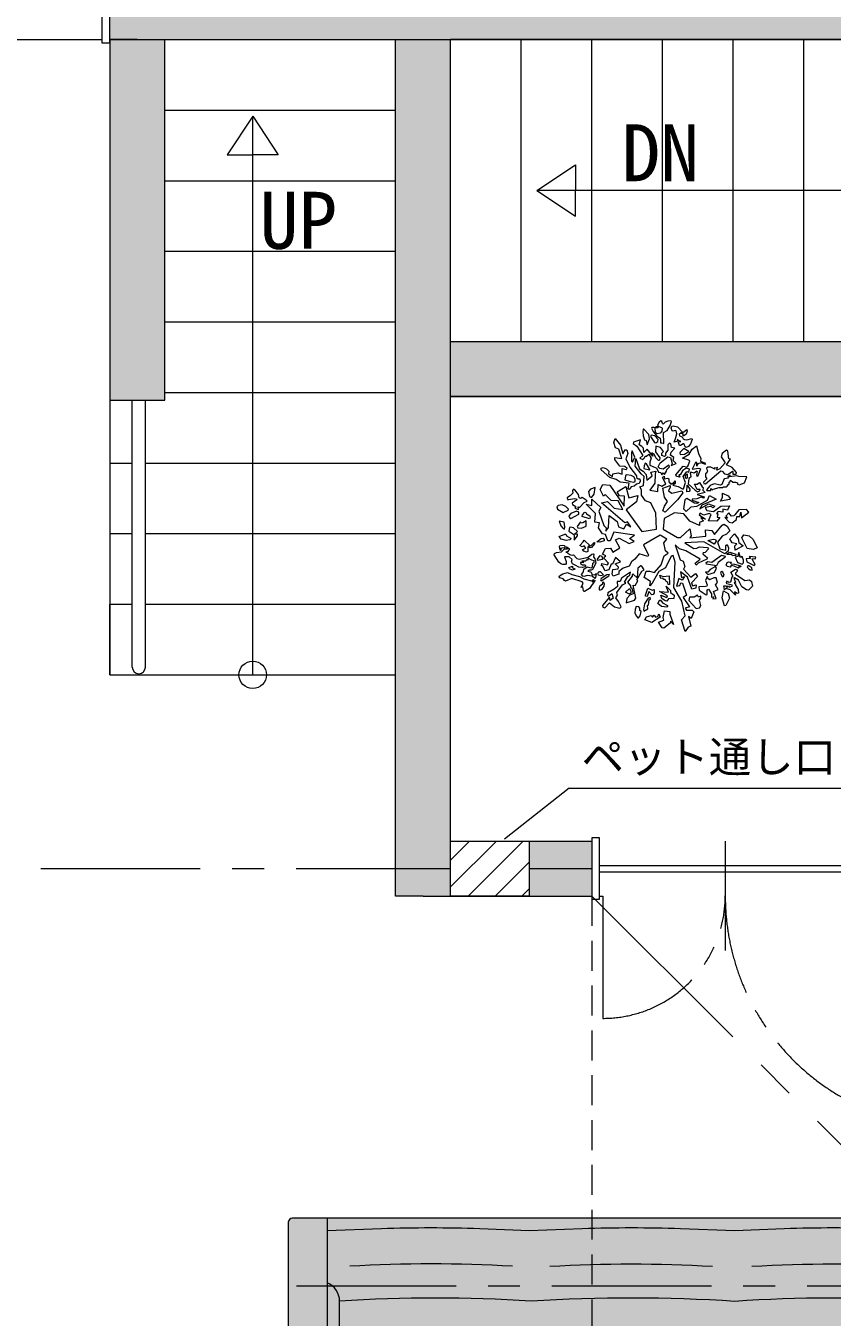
# Model space of a CAD drawing. Header units: millimetres. Extents: x -63086 to 144078, y -129912 to 13382.
# Drawn here: x 85086 to 87654, y -20564 to -16448 of the extents above; entities that cross this region are included whole.
import ezdxf

# ---------------------------------------------------------------- set-up
doc = ezdxf.new("R2010")
doc.units = ezdxf.units.MM
doc.linetypes.add('CENTERX2', pattern=[101.6, 63.5, -12.7, 12.7, -12.7])
doc.linetypes.add('HIDDEN', pattern=[9.525, 6.35, -3.175])
doc.layers.get('0').update_dxf_attribs({"lineweight": 0})
for name, color, linetype, lineweight in [('001壁芯', 7, 'CENTERX2', 0), ('002寸法', 7, 'Continuous', 0), ('003壁', 7, 'Continuous', 9), ('004建具', 7, 'Continuous', 9), ('093手すり', 7, 'Continuous', 5), ('097家具', 7, 'Continuous', 0), ('098階段', 7, 'Continuous', 9), ('観葉植物', 92, 'Continuous', 9)]:
    doc.layers.add(name, color=color, linetype=linetype, lineweight=lineweight)
doc.layers.add('文字', color=7, linetype='Continuous')
doc.styles.get("Standard").update_dxf_attribs({"font": 'MS Mincho.ttf'})
doc.styles.add('小岩', font='MS Mincho.ttf', dxfattribs={"height": 150})
doc.dimstyles.new('寸法', dxfattribs={"dimtxt": 70, "dimasz": 25, "dimexe": 1.5, "dimexo": 200, "dimtad": 1, "dimdec": 0, "dimtxsty": 'Standard', "dimblk": 'DOT', "dimcen": 2.5, "dimadec": 0, "dimazin": 0, "dimtfac": 1, "dimtdec": 0, "dimtmove": 0, "dimatfit": 3, "dimfxl": 200, "dimfxlon": 1, "dimarcsym": 0})

# ---------------------------------------------------------------- blocks, each defined once
blk = doc.blocks.new('ソファ（CAD素材.com）5a5d12e7')
at = {"color": 0, "linetype": 'ByBlock', "lineweight": -2}
for points in [[(1086.3, 0, 0.239035), (1097.8, 11.8), (1097.8, 841.6, 0.351395), (1084.8, 854.1), (-1084.8, 854.1, 0.351395), (-1097.8, 841.6), (-1097.8, 11.8, 0.239035), (-1086.3, 0), (1086.3, 0)], [(-973.4, 815.1), (-800.7, 821.4, -0.016355), (-487.7, 821.4), (-330.1, 814.9), (-161.2, 821.4, -0.016355), (151.8, 821.4), (324.5, 815.1)], [(324.5, 814.9), (482.1, 821.4, -0.016355), (795.2, 821.4), (973.4, 814.9)], [(-384, 700.8, 0.029254), (-902.1, 700.8)], [(-265, 700.8, -0.029254), (253.1, 700.8)], [(378.4, 700.8, -0.029254), (896.5, 700.8)], [(-934, 0), (-934, 590, 0.287763), (-973.4, 648.3)], [(934, 0), (934, 590, -0.287763), (973.4, 648.3)], [(-934, 590.4, -0.033025), (-324.5, 590.4, -0.031686), (324.5, 590, -0.03427), (934, 590)]]:
    blk.add_lwpolyline(points, format="xyb", dxfattribs=at)
for points in [[(-973.4, 854.1), (-973.4, 26.1)], [(973.4, 854.1), (973.4, 26.1)]]:
    blk.add_lwpolyline(points, dxfattribs=at)
blk = doc.blocks.new('_Dot')
at = {"color": 0, "linetype": 'ByBlock', "lineweight": -2}
blk.add_line((-0.5, 0), (-1, 0), dxfattribs=at)
at = {"color": 0, "linetype": 'ByBlock', "const_width": 0.5}
blk.add_lwpolyline([(-0.25, 0, 1), (0.25, 0, 1)], format="xyb", close=True, dxfattribs=at)
blk = doc.blocks.new('*D740')
at = {"layer": '002寸法', "color": 0, "lineweight": -2, "transparency": 16777216}
for p, q in [((97387.9, -15948.9), (97589.4, -15948.9)), ((97587.9, -15973.9), (97587.9, -19108.9)), ((97387.9, -19133.9), (97589.4, -19133.9))]:
    blk.add_line(p, q, dxfattribs=at)
at = {"layer": 'Defpoints', "color": 0, "transparency": 16777216}
for p in [(97024.6, -15948.9), (85073.3, -19133.9), (97587.9, -19133.9)]:
    blk.add_point(p, dxfattribs=at)
at = {"layer": '002寸法', "color": 0, "lineweight": -2, "transparency": 16777216, "xscale": 25, "yscale": 25, "zscale": 25}
for p, rotation in [((97587.9, -15948.9), 90), ((97587.9, -19133.9), 270)]:
    blk.add_blockref('_Dot', p, dxfattribs=dict(at, rotation=rotation))
at = {"layer": '002寸法', "color": 0, "transparency": 16777216, "insert": (97522.3, -17541.4), "char_height": 130, "attachment_point": 5, "rotation": 90}
blk.add_mtext('3185', dxfattribs=at)
blk = doc.blocks.new('樹木平面（CAD素材.com）2f922b58')
at = {"color": 0, "linetype": 'ByBlock', "lineweight": -2}
for points in [[(13.1, 488.8), (19.2, 485.9), (23.4, 485.5), (20.6, 540.7), (39.5, 551.6), (55.1, 576.9), (61.7, 597.4), (58.6, 600.9), (43.3, 599.8), (28.8, 593.1), (19.1, 582.8), (15.3, 586.3), (13.1, 597.6), (7.7, 600), (-0.7, 593.9), (-10, 578.3), (-3.1, 571.7), (11.2, 566.4), (14.3, 563.3), (12.1, 547.4), (3.4, 537.5), (-11.3, 533.7), (-19.2, 538.8), (-21.1, 564.3), (-26.1, 567), (-37.9, 565.9), (-39.5, 563), (-31.4, 546.6), (-12.9, 523.2), (3.4, 511.5), (5.8, 500.9), (5.6, 488.1)], [(-50.3, 508.9), (-53.6, 530.5), (-78.5, 558.3), (-82.1, 557.3), (-84.6, 544.6), (-83, 524.8), (-75.6, 503.6), (-68, 499.8), (-62.3, 478.9)], [(-24.4, 490.2), (-17.9, 488.2), (-7.7, 494.5), (-6.7, 506.2), (-22.9, 524), (-41.2, 528), (-44.8, 521.3)], [(-8.4, 571), (-15.6, 570.7), (-17.3, 569.9), (-17.4, 568.1), (-15.5, 567.3), (-7.7, 566.7), (-4.3, 568.9)], [(131.3, 468.5), (127.2, 481.4), (125.5, 483.7), (122.1, 483.7), (107.7, 475.2), (103.5, 474.7), (98, 489.6), (98.5, 495), (110.2, 495.4), (97.9, 500.9), (92.5, 507.4), (91.8, 497.1), (75, 492.4), (84.7, 514.8), (89.6, 533.8), (85.7, 549.2), (81.2, 551.6), (69.8, 547.3), (65.3, 549.4), (60.9, 562.7), (63, 573.6), (70.5, 575.9), (92.6, 569.3), (119.6, 541.6), (140, 555.8), (141.4, 547.2), (136.3, 532.7), (124.3, 523.8), (121.8, 524.6), (122, 531.3), (120.1, 536.3), (115, 534.3), (114.2, 539), (110.5, 539), (101.5, 531), (102.1, 524.8), (115.7, 519.3), (120.7, 508.9), (127.8, 504.9), (139.5, 504.1), (166, 511.2), (167.9, 505.7), (158.6, 483.9), (148.5, 470.4), (136, 465.4)], [(-97.5, 292.5), (-102.3, 280.6), (-116.7, 277.5), (-129, 267.2), (-144.1, 264.4), (-153.7, 250.7), (-159.2, 253.5), (-153.2, 283.4), (-199.1, 288.4), (-219.9, 301.7), (-252.6, 311.9), (-296.2, 351), (-297.1, 359), (-285.9, 362), (-269.5, 356.2), (-257.4, 344.4), (-258.7, 329.5), (-238.4, 317), (-237.3, 329.5), (-209.6, 334.6), (-189.1, 328.2), (-189.3, 357.2), (-169.4, 352.1), (-164.4, 357.2), (-175.8, 367.2), (-201.9, 370.2), (-226.3, 402.6), (-226.3, 413.4), (-191.8, 408.3), (-207.3, 455.4), (-222.9, 462.7), (-232.7, 489.6), (-225.4, 510.6), (-198.9, 475.9), (-185.4, 433), (-173.8, 453.1), (-166.2, 452.9), (-161.2, 434.4), (-171.7, 406.5), (-150.5, 364.2), (-116.7, 320.6), (-116.7, 311.5), (-108, 305.3), (-100.2, 303.9)], [(-19.1, 442.9), (2.2, 411.4), (0.8, 400.2), (-3.8, 398.4), (-18.4, 412.3), (-27.1, 430.8), (-37.6, 437.9), (-33, 421.2), (-61.3, 455.3), (-78.5, 438.4), (-81.4, 461.7), (-89, 469.2), (-103.4, 477.4), (-96.7, 503.9), (-131, 491.1), (-133.7, 484.3), (-114.6, 470.6), (-83.7, 424), (-99.3, 411), (-84.6, 403.9), (-75.3, 412.6), (-72.5, 421), (-65.7, 419.9), (-54, 431.3), (-41.7, 410.5), (-48.8, 390.4), (-48.8, 375.1), (-21.8, 362.1), (-14.3, 360.5), (-4.7, 339), (8.3, 336.5), (12.7, 325.1), (19.1, 334.9), (26.6, 327.4), (36.6, 343.3), (38, 353.2), (52.4, 366.4), (48.7, 373.7), (19.5, 354.1), (3.1, 358.2), (-5.2, 366.2), (4.9, 386.3), (44, 416.7), (56.3, 413.2), (64.5, 383.5), (60.4, 373.5), (85.1, 383.3), (70.9, 397.5), (73.4, 413.2), (56.1, 426.3), (60.4, 441.3), (79.1, 460.7), (62, 465.1), (58.1, 482.7), (52.2, 486.1), (43.3, 477.6), (42.6, 450.2), (31.6, 435.2), (31.2, 422.6), (26.1, 418.3), (13.1, 424.2), (13.1, 435.2), (21.8, 444.3), (6.5, 464.2), (-18.6, 471.2)], [(-142.5, 394.3), (-137.1, 389.7), (-125.4, 415.7), (-139.1, 447.3), (-141.4, 438.1)], [(128, 431.1), (150.4, 443.4), (124.8, 459.9), (106.7, 440.5), (104.5, 435.2), (106.5, 429.3)], [(227.1, 280.4), (234.6, 279.1), (312.9, 345.1), (320, 344.2), (332.8, 330.8), (348.8, 327.6), (372.2, 344.2), (374.8, 341.7), (375.1, 328.6), (391.3, 328.5), (392.5, 337.3), (371, 362.3), (341.6, 377), (363, 405.5), (354.9, 406.4), (348.9, 446.6), (342.6, 451.7), (320, 433.7), (315.1, 417.2), (335.9, 386.5), (307.5, 356.6), (293.8, 349), (296, 364.1), (290.9, 358.8), (280, 361.5), (283.3, 354.5), (261.8, 363.6), (247.4, 364.1), (241, 359.8), (242.4, 351.9), (245.7, 345.8), (242.5, 335.8), (236, 330.8), (234.9, 314.6), (241.6, 305.5), (224.2, 287.5)], [(-50, 350), (-48.9, 352.7), (-65.1, 381), (-72.2, 384.2), (-78.1, 371.2), (-78.4, 356.8)], [(132.6, 311.8), (133.2, 323.6), (142, 330.9), (142.1, 311.7), (136.6, 305.1)], [(-173.4, 317.9), (-176.4, 299.5), (-148.4, 291), (-130.3, 287.4), (-123.8, 291.2), (-123.1, 303.3), (-130, 315), (-143.6, 322.6), (-166.1, 325.1), (-170.2, 323.6)], [(54.9, 270.7), (54.9, 262.8), (46.3, 243.3), (63.8, 232.3), (114.5, 243.6), (118.9, 233), (92.2, 198.4), (29.9, 134.7), (18.5, 141.5), (25.7, 164.8), (40.8, 189.8), (26.8, 211.8), (17.9, 256.6)], [(155.6, 252.5), (156, 245.8), (151.7, 240.6), (139.9, 238.9), (141.7, 271.7)], [(242.4, 244.6), (261.8, 245), (263.1, 255.7), (271.1, 247.8), (275.1, 252), (305.1, 260), (322.8, 260), (327.8, 264.7), (341.3, 263.6), (346.2, 267), (351.8, 276.5), (355.8, 277.9), (356.3, 288), (361.7, 290.4), (363.4, 298), (375.1, 288.4), (389, 288), (398.1, 283.6), (398.4, 277.6), (406.2, 273.5), (433.6, 284.8), (446.7, 314.8), (404.7, 317.2), (394.9, 320.6), (358.2, 315.7), (360.5, 323.9), (349.4, 316.7), (350.9, 308.5), (330.1, 305), (318, 275.5), (311.2, 271.8), (279.8, 279), (258.8, 270.5), (239.6, 248.5)], [(-411.7, 148.4), (-413.7, 162.7), (-406.7, 158.5), (-384, 184.7), (-368.3, 190.3), (-372.3, 196.6), (-393.1, 208.7), (-402.1, 204.6), (-408.2, 207.5), (-411.7, 225.6), (-431.2, 248.6), (-437.6, 252.3), (-442.8, 246), (-440.9, 231), (-453, 220.5), (-470.2, 208), (-467.7, 199), (-460.9, 198.7), (-434.2, 204), (-422.1, 202.2), (-420.2, 197.5), (-445.2, 181.2), (-442.8, 173.6), (-425.6, 164.1), (-430.9, 154.7)], [(-355.7, 215.3), (-346.3, 210.1), (-332.4, 226.3), (-326.7, 259.9), (-351.4, 252.8), (-361.2, 239.3)], [(322.6, 209.3), (321.5, 232.2), (351.3, 218.5), (360.2, 204.1), (359.2, 199.7), (311.6, 191.5)], [(-464.9, 144.5), (-463.6, 149.3), (-476.1, 164.4), (-496.1, 172), (-516, 168.2), (-522.9, 161.1), (-519.4, 150.3), (-490.1, 133.5)], [(-410.6, 123.8), (-411.3, 134), (-421.8, 139.1), (-450.5, 128.1), (-461.5, 115.8), (-458.3, 107.5), (-451.2, 102.5)], [(-380.7, 134.5), (-374, 133.6), (-370.8, 126), (-355.1, 115.3), (-353.2, 107.1), (-355.8, 100.5), (-393, 113.2), (-392.3, 120.6)], [(338.7, 114.4), (347.6, 103.8), (333.9, 106.8), (355.8, 83.9), (371.9, 80.8), (393.5, 97.2), (395.5, 112.7), (411, 112), (415.1, 134.3), (418.5, 106.2), (456.5, 134.3), (444.9, 148.3), (405.1, 146.9), (384.2, 121.9), (379.8, 115.8), (368.5, 113.7), (354.1, 131.9)], [(-501.7, 65.3), (-490.7, 51.1), (-484.1, 48.8), (-481.1, 60.3), (-484.6, 83.3), (-510.4, 89.5)], [(-419.3, 61.9), (-416.3, 54.8), (-397.1, 52.5), (-373.6, 63.5), (-372.7, 90.9), (-390.2, 80.1), (-403, 78.3), (-401.2, 85.2)], [(-481.6, 22.7), (-477.4, 21.7), (-473.6, 13.7), (-449, 0), (-456.4, -7.1), (-474.4, -10.3), (-500, -3.5), (-511.3, 10.2)], [(-436.4, 21.4), (-434.3, 12.3), (-435, -7.6), (-417.9, 14.6), (-417, 21.7), (-431.8, 22.6), (-417.7, 36), (-438.4, 55.5), (-451.2, 58.2), (-457.4, 56.1), (-462.2, 37.6)], [(-296.8, 0.6), (-286.2, 1.8), (-281, -4.2), (-281.7, -12.2), (-303.6, -18.8), (-318.9, -17.4)], [(382.3, 23.9), (401.5, -1.5), (405.6, -20), (426.5, -36.7), (386.7, -59.7), (385.4, -37.4), (394.6, -26.5), (370.6, -21.7), (359.7, -1.8)], [(430.6, 18.4), (458.3, 14.6), (478.5, -4.5), (498.1, -48), (480.3, -55.6), (448.4, -51.1), (420, 4.4)], [(-328.7, -185.2), (-321.4, -177.6), (-325.1, -200), (-329.2, -203.2), (-343, -192.1), (-365.9, -187.7), (-384.9, -193.2), (-390.2, -191.5), (-396.5, -183.9), (-386.4, -169.4), (-384.8, -156.8), (-367.3, -143.5), (-354.9, -147.9), (-346.2, -148.8), (-341.1, -144.7), (-338.6, -125), (-332.1, -122.5), (-332.3, -114.3), (-344.9, -110.3), (-361.1, -101.2), (-364.3, -102.3), (-364.4, -110.5), (-370.8, -108.8), (-375, -114.8), (-395.7, -115.7), (-384.2, -122.4), (-401.8, -122.2), (-402.6, -126.7), (-391.2, -133.4), (-380.5, -133.7), (-376.9, -136.6), (-376.7, -140.2), (-380, -144.1), (-391.1, -147.2), (-410.4, -145.8), (-428.4, -136.2), (-441.9, -128.7), (-448.3, -119), (-444.9, -106.1), (-459.8, -93.9), (-482.9, -92.9), (-475.3, -117.7), (-475.4, -127), (-479.2, -132.4), (-492.6, -133.1), (-502, -128.8), (-511.7, -119.7), (-536.4, -82.3), (-535.3, -75.7), (-524.3, -71.2), (-499.2, -67.2), (-483.5, -52.3), (-468.7, -52.3), (-468.5, -50.5), (-475.1, -43.3), (-472.5, -43), (-459.1, -50.1), (-458.8, -53.1), (-467.2, -65.3), (-477.3, -69.3), (-468, -70.6), (-467.4, -74.5), (-453, -82.2), (-440.8, -84.8), (-437, -83.3), (-420.2, -101.5), (-409.2, -105.5), (-377.1, -97.7), (-363.3, -95.1), (-344.3, -79.4), (-338, -77.1), (-334.7, -79.6), (-335.5, -92.9), (-329.2, -104.2), (-324.8, -117.2), (-324, -125.5), (-341.4, -158.1), (-348.4, -161.5), (-356.7, -161.7), (-363.9, -166.9), (-350.7, -170.5), (-346.6, -174.7), (-343.8, -182.9)], [(-480.2, -38.8), (-483.5, -36.7), (-491.2, -34.9), (-507.5, -36.7), (-510.1, -39.7), (-507.8, -57.2), (-504, -59.8), (-500.1, -59.6), (-500.6, -49.2), (-494.8, -47), (-480.4, -45.4)], [(-350.7, -38.4), (-333.1, -19.7), (-329.9, -20.4), (-330.3, -26.1), (-346.5, -45.5), (-353.4, -47.8), (-360.5, -36.8), (-365, -43.7), (-365.3, -65.8), (-371, -69.7), (-385.8, -64.5), (-392, -55.6), (-374, -49.4), (-382.9, -37.8), (-394.1, -42.8), (-404.6, -35.9), (-388.6, -17), (-383.3, -7.4)], [(274.7, -3.7), (285.6, -4.4), (290.3, -12.8), (279.5, -28.2), (246.7, -9.1)], [(-302.2, -86.8), (-293.5, -90), (-289, -107.4), (-314.8, -112.2), (-315.2, -104.9)], [(267, -120.4), (316.3, -84.9), (335.2, -89.8), (334, -97.1), (299.3, -122.5), (291.4, -138.7), (241, -130.9), (237.9, -122.2), (247.3, -117.5)], [(346.4, -121.6), (352.1, -119.4), (367.1, -119.9), (363, -125.1), (366.5, -129.3), (383.3, -131.2), (413.3, -139), (416.1, -145), (404.3, -143.4), (405.5, -148.7), (404.1, -151.4), (380.8, -140), (366.6, -138.2), (360.9, -146.1), (346.7, -142), (340.1, -135.9)], [(359.4, -69.7), (390.7, -79.7), (389.4, -86.4), (373.6, -88.6), (369.9, -81.3), (346.2, -81.3), (344.4, -77.7)], [(386.4, -95), (398.5, -122), (422.2, -130.7), (428.4, -124.5), (429.3, -110.6), (422.2, -91.6), (413.6, -97.3), (404.7, -70.8), (400.8, -85), (405.1, -89.6)], [(446, -118.8), (483.5, -136.6), (488.3, -133), (472.7, -104.4), (474.1, -101.2), (488.7, -102.6), (491.9, -94.8), (457.9, -90.7), (464.3, -101), (442.1, -103.7)], [(-384.5, -205.9), (-345.8, -215.2), (-335.6, -209.5), (-341.3, -223.1), (-327.4, -212.3), (-355.6, -254.5), (-380.9, -269.4), (-384.8, -270.3), (-387.3, -267.1), (-389.4, -246.4), (-399, -249.4), (-387.6, -227.8), (-394, -220.7), (-446.3, -203.9), (-478.2, -217), (-483.8, -214.7), (-490.3, -205.7), (-506.6, -201), (-510.4, -196), (-509.8, -189.6), (-492.2, -179.1), (-468.3, -173.9), (-445.7, -183.5), (-406.9, -193.3)], [(-442.3, -141.4), (-443.7, -146.9), (-430.8, -153.9), (-431.2, -156.5), (-441.9, -162), (-457.9, -154), (-462.2, -147.8)], [(-299.6, -169.7), (-304.8, -169.7), (-310.4, -171.8), (-315.3, -177.8), (-312.7, -184.5), (-299.6, -188.3), (-284.7, -185.8)], [(-257, -190.6), (-254.7, -183.9), (-267.1, -185.1), (-296.1, -204.3), (-300.4, -211.3), (-298.3, -214.3), (-296, -215.8)], [(-147.2, -171.2), (-192.2, -201.6), (-199.5, -219.4), (-214.3, -219.8), (-214.1, -244.3), (-229.8, -257.5), (-263.4, -276.9), (-264.6, -289.3), (-259.3, -294.3), (-242.9, -281), (-235.6, -304.8), (-250.2, -316.4), (-254.5, -298.9), (-289.2, -341.3), (-288.8, -350), (-278.5, -353.9), (-253.4, -327.4), (-228, -348.2), (-201.3, -355.7), (-194.2, -348.4), (-208.1, -321.5), (-222.5, -302.5), (-213.2, -288.1), (-217.1, -274.6), (-188.7, -236.3), (-170.5, -228.3), (-176.9, -222.6), (-160, -193.6), (-150.8, -186.5)], [(-89.2, -141.1), (-94, -139.9), (-110.2, -150.2), (-113.2, -199.6), (-134, -182.4), (-138.3, -184), (-138.8, -192), (-162.1, -222.4), (-147.5, -241.1), (-147.5, -250.3), (-140.6, -252.8), (-134, -281.8), (-150.4, -289.3), (-166.2, -306.2), (-169.2, -328.6), (-126.2, -314.4), (-119.1, -303.9), (-134, -238.4), (-123.7, -238.8), (-109.8, -215.5), (-114.6, -210.7), (-89.5, -166.2), (-77.3, -160.3)], [(247.4, -196.3), (244, -192.7), (235.1, -213.9), (243.8, -235.8), (241.7, -242.4), (235.5, -245.2), (201.7, -245.9), (203.6, -263.9), (237.8, -287.2), (243.1, -284.7), (242.9, -260.9), (250.2, -258.4), (265.5, -282.4), (266.4, -298.4), (275.7, -298), (271.9, -307.3), (289.5, -305.5), (275.5, -269.9), (300.2, -260.7), (286.9, -236.5), (296.1, -223.7), (290.1, -201.1), (277.3, -200.4), (255, -210.2), (246.1, -201.6)], [(330, -186.5), (324.1, -171.2), (318.7, -168.8), (312.8, -170.8), (312.3, -176.2), (322.5, -194.7), (326.8, -191.9)], [(388.1, -156.4), (393.9, -157.5), (397.6, -166), (387.4, -176.1), (387.4, -180.8), (436.1, -213.4), (459.4, -210), (469.9, -219.8), (474.6, -242.8), (454.2, -263.3), (444.5, -261), (420.1, -245.7), (403.5, -211.5), (383.3, -199.7), (379.2, -202.3), (387.5, -222.7), (382.2, -226.9), (390.4, -230.6), (387.2, -234.5), (402.6, -260.4), (403.5, -278.1), (397.3, -281), (383.3, -272), (388, -288), (360.7, -262.4), (341.4, -255.1), (332.4, -261.3), (329.5, -241.2), (338.3, -241.2), (345, -249.2), (352.5, -241.7), (357.5, -247.5), (372.2, -242), (371.4, -238.3), (344.6, -231), (341.7, -224.8), (346.7, -215.5), (350.4, -222.1), (363.8, -221), (371.5, -195.6), (376.1, -193), (364.4, -171.5)], [(463.7, -158.8), (473.3, -160.6), (471, -149.5), (456.4, -139.3), (451.2, -139.9), (447.5, -145.4), (453.9, -153.5)], [(-290.1, -232.1), (-303.2, -243.3), (-306.2, -250), (-307.4, -259.3), (-303.6, -262.7), (-292.1, -258.4), (-281.3, -243.2), (-279, -230.2), (-282.9, -223.4), (-287.2, -222.5), (-290.1, -224.3)], [(-145.2, -267.8), (-146.1, -278.8), (-151.7, -283), (-172.1, -274), (-151.4, -254.4)], [(-58.2, -253.1), (-37, -262.5), (-26.3, -259.5), (-27.2, -276.2), (-32, -286.2), (-38.4, -287.6), (-52.8, -269.8), (-62.8, -295.4), (-70.6, -293.5), (-70.8, -289)], [(-80.7, -364.4), (-78.6, -370.5), (-58.7, -358.9), (-60, -340.7), (-55.2, -337.6), (-52.4, -312.3), (-44.5, -309.1), (-47.2, -301.5), (-57, -303.8), (-75.6, -332.9)], [(2.1, -313), (9.6, -318), (16.2, -327.1), (41.6, -341.3), (41.3, -345.8), (37.5, -350.2), (11.4, -346.1), (-7.5, -330.5)], [(187.8, -356.2), (205.4, -353.9), (210.9, -341.8), (204.5, -314.9), (211.3, -305), (210.9, -294.1), (200.1, -298.6), (195.3, -288.8), (178, -299.5), (153.1, -299.3), (150.4, -316.2)], [(320.5, -303.1), (326.9, -266.7), (351.5, -279.5), (357.5, -304.2), (339.4, -340.7), (331.4, -342.8)], [(-109.3, -403.7), (-106.5, -403.6), (-97, -394.3), (-92, -372), (-99.8, -366.7), (-100, -362.7), (-98.9, -355.6), (-105.4, -347.9), (-118.6, -347.2), (-123.8, -361.8), (-124.6, -378.3), (-117.7, -393.4)], [(4.3, -400.3), (-38.2, -427.7), (-73.4, -415.4), (-65.6, -398.6), (-41.6, -391.7), (-35.4, -401.7), (-27.2, -390.4), (-19.3, -400.3), (-7.3, -396.9), (-2.2, -383.2)], [(52.6, -372.2), (52.6, -385.9), (71.5, -438.7), (56.7, -421.9), (55, -432.2), (22.8, -456.8), (13.6, -455.1), (-3.6, -426), (22.5, -416.8), (18.7, -403.4), (26.2, -369.1)]]:
    blk.add_lwpolyline(points, close=True, dxfattribs=at)
for points in [[(123.3, 151.9), (137, 137.3), (162.7, 162.5), (191.4, 166.1), (244.9, 195.4), (255.2, 219.6), (289.1, 200.5), (216.6, 170.7), (206.8, 151.2), (250, 176.4), (283.4, 166.1), (274.7, 156.3), (262.9, 164.1), (233.6, 157.9), (242.3, 143.5), (276.2, 138.9), (312.7, 165.6), (357.4, 167.7), (347.7, 145.6), (323, 149.2), (323, 134.3), (299.3, 138.9), (291.1, 128.1), (297.3, 126), (294.7, 109.6), (309.1, 107), (292.2, 88.5), (250, 91.1), (263.4, 122.9), (253.6, 127.1), (226.4, 119.9), (208.4, 129.1), (202.2, 121.4), (234.6, 98.3), (211.5, 106.5), (224.3, 91.1), (204.3, 82.3), (205.3, 66.9), (156, 88.5), (125.1, 125.5), (77.9, 131.7), (24.4, 101.9), (19.7, 47.5), (93, 4.7), (107.4, 5.4), (156, 49.6), (161.5, 13.6), (155, 3), (236.5, 11.9), (234.5, 45.1), (267.4, 40.7), (280.7, 21.1), (320.5, 69.1), (328.3, 72.9), (345.8, 62.9), (359.9, 39.6), (342.4, 22.5), (320.1, 12.9), (297.2, -17.6), (309.1, -51.8), (338.6, -59.7), (339, -35.7), (345.5, -30.3), (352.3, -48.1), (351.6, -63.5), (333.8, -77.9), (226.2, -16.2), (130.7, -21.3), (176.6, -50.1), (190.6, -48.4), (204, -41.9), (245.8, -46), (250.2, -52.9), (232.7, -71.7), (222.8, -72.4), (222.5, -77.2), (245.4, -98.4), (242.3, -105.3), (197.8, -126.2), (188.2, -136.5), (182, -124.8), (208.4, -104.9), (135.5, -63.1), (103.2, -52.2), (80.3, -32), (106.7, -108.4), (120.7, -115.9), (129.6, -141.9), (123.1, -156), (161.1, -197.4), (184.4, -177.6), (194.7, -193.3), (164.6, -225.9), (168.3, -242), (187.5, -235.8), (186.5, -253.3), (165.6, -258.4), (143.3, -196.1), (108, -169), (113.2, -198.1), (127.6, -194), (115.6, -211.8), (99.8, -204.3), (87.8, -242.3), (103.9, -238.9), (110.1, -225.5), (118.7, -227.9), (139.2, -289.6), (122.1, -300.6), (154, -347.8), (132.4, -354.7), (138.2, -365.3), (167.3, -365.3), (175.9, -373.2), (161.8, -408.1), (148.5, -396.8), (159.8, -446.9), (147.4, -451.7), (131, -473.6), (113.5, -414), (132.4, -394.1), (114.2, -319.1), (74.5, -249.9), (81, -121), (70.4, -85.8), (59.7, -89.2), (31.6, -149.1), (-2.3, -167.6), (-36.5, -227.9), (-47.8, -241.3), (-45.1, -218.3), (-77.3, -198.8), (-67, -166.6), (-49.6, -166.3), (-25.2, -173.1), (9.7, -134.4), (24.1, -88.8), (44.7, -74.8), (31, -62.8), (22.7, -22), (37.5, -3.9), (3.9, 18.1), (-81.1, -32.3), (-55, -84), (-58.5, -90.9), (-103.7, -77.2), (-125.6, -105.3), (-142.1, -119.3), (-153.7, -140.2), (-184.5, -150.5), (-206.1, -168), (-206.1, -181), (-234.6, -192.6), (-240.4, -181.7), (-237.6, -157.7), (-209.9, -154.6), (-208.9, -146.7), (-224.6, -129.3), (-198.9, -118.3), (-223.3, -96.4), (-238.7, -131), (-245.5, -130.6), (-257.9, -159.8), (-275.7, -164.6), (-289.7, -139.5), (-295.2, -139.5), (-292.5, -126.9), (-263.7, -134.7), (-258.9, -124.8), (-283.2, -100.5), (-280.1, -93), (-273.3, -88.5), (-290.1, -79.2), (-274.6, -50.8), (-248.3, -49.4), (-237.6, -69), (-201, -48.1), (-222.7, -7.3), (-205.7, 1.2), (-153.3, -25), (-127.8, -15.8), (-152.5, -0.4), (-127.1, 16.6), (-231.9, 32.8), (-250.4, -11.9), (-262, -11.9), (-274.3, 21.2), (-290.5, 24.3), (-309.8, 54.4), (-304.4, 80.6), (-329, 82.9), (-325.9, 127.6), (-373.7, 176.2), (-344.4, 168.5), (-343.7, 201.6), (-298.2, 158.4), (-309, 139.9), (-282.8, 66.7), (-270.4, 55.1), (-272, 38.2), (-259.7, 55.9), (-256.6, 118.3), (-215.7, 86.7), (-208.8, 59.8), (-180.3, 49), (-167.9, 72.9), (-144.8, 59.8), (-162.5, 86), (-175.6, 80.6), (-294.3, 182.3), (-264.3, 188.5), (-231.1, 155.3), (-186.4, 148.4), (-210.3, 193.1), (-245.8, 193.9), (-275.8, 224.7), (-284.3, 217), (-302.1, 250.2), (-287.4, 275.6), (-252.7, 272.5), (-179.5, 165.4), (-177.9, 217), (-203.4, 217.8), (-214.2, 237.8), (-171, 264.8), (-155.6, 207), (-110.1, 219.3), (-116.3, 187), (-168.7, 146.9), (-88.5, 36.6), (-13.8, 48.2), (-18.4, 129.1), (-43, 181.6), (-70.8, 192.3), (-91.6, 220.9), (-91.6, 247.8), (-100.1, 264), (-80.8, 271), (-77.7, 316.5), (-92.7, 330.2), (-123.3, 370), (-119.9, 409), (-100.9, 356), (-83.1, 344.2), (-67.7, 326.5), (-64.6, 298), (-36.1, 319.5), (-43, 338.8), (-18.4, 344.2), (-21.5, 328), (-23.8, 281.8), (-47.7, 246.3), (-7.6, 240.9), (-6, 276.4), (11.9, 267.6), (33.5, 278.9), (16, 310.7), (25.1, 318.3), (26, 305.2), (43.9, 308.4), (48.4, 305.2), (49.1, 289.9), (59.2, 277.2), (65.1, 282), (71.3, 282.4), (81.1, 294.1), (81.1, 281.3), (69.2, 272.4), (96.2, 266), (117.2, 253.6), (122.4, 253.4), (132.9, 286.3), (121.1, 317.4), (140.7, 342.7), (149.8, 339.1), (154.2, 354.1), (135.9, 359.4), (118.1, 345.7), (106.4, 325.8), (98.5, 325.6), (105.1, 312.8), (88.2, 316.7), (84.7, 325.8), (121.3, 369.4), (140.2, 365.5), (145.3, 369.2), (154.6, 395.2), (149.8, 400.3), (118.8, 411), (152.1, 431.1), (168.1, 456.4), (189.1, 472.7), (198.9, 433.8), (211.7, 408.9), (209.5, 394.6), (230, 385.9), (235, 377.4), (212.9, 385.9), (196.4, 382), (190.3, 369.9), (191.2, 388.6), (184.1, 387.9), (167.4, 354.1), (202.1, 358.7), (209, 355.7), (197.1, 324.2), (192.3, 317.4), (190.5, 327.2), (195.1, 340.9), (191, 343.8), (176.8, 333.6), (160.6, 338.8), (156.7, 334.3), (160.8, 315.8), (158.3, 311.2), (150.8, 306.8), (146.4, 279.2), (182, 246.3), (188.2, 244), (192.3, 239.2), (206, 243.1), (207.9, 250.2), (192.8, 250), (179.5, 278.3), (192.3, 278.3), (205.3, 286.7), (217.7, 263.5), (223.2, 260.7), (221.1, 246.5), (234.1, 234.7), (192.6, 224.4), (229.1, 212.5), (227.3, 206.4), (213.6, 211.4), (190.3, 203.4), (167.7, 200.4), (167, 195.8), (200.8, 184.2), (190.3, 179.6), (178.4, 181), (140.7, 204.3), (130, 197.4), (123.6, 151.1)], [(3, -186.9), (19.2, -193), (50.7, -190.8), (50.9, -234.4), (45.2, -235.1), (42.7, -224.6), (32.4, -217.3), (29.5, -208.1), (22.2, -209.5), (17.4, -202.6), (7.8, -204.5), (3.1, -187.2)], [(235.1, -171), (247.3, -184), (281.8, -172.8), (291.4, -151.1), (286.1, -142.2), (258.5, -157.7), (247.5, -172.1), (235, -171.2)], [(0.9, -270.2), (46.1, -273), (34.3, -242.6), (57.1, -265.7), (56.9, -274.4), (76.1, -289), (74.2, -305.9), (47.3, -306.8), (38.1, -318.7), (29, -317.7), (11.9, -306.3), (6.9, -288.1), (38.1, -299.9), (41.6, -291.9), (0.8, -270.8)]]:
    blk.add_lwpolyline(points, dxfattribs=at)

msp = doc.modelspace()

# ---------------------------------------------------------------- hatches: boundary and pattern name
at = {"layer": '003壁', "ltscale": 10, "true_color": 0x939598}
h = msp.add_hatch(color=252, dxfattribs=at)
h.dxf.hatch_style = 1
h.paths.add_polyline_path([(81433.3022, -13586.3749), (81345.8022, -13586.3749), (81345.8022, -13673.8749), (81433.3022, -13673.8749)])
h.paths.add_polyline_path([(81345.8022, -13586.3749), (81258.3022, -13586.3749), (81258.3022, -13673.8749), (81345.8022, -13673.8749)])
h.paths.add_polyline_path([(81345.8022, -13673.8749), (81258.3022, -13673.8749), (81258.3022, -15493.8749), (81345.8022, -15493.8749)])
h.paths.add_polyline_path([(81433.3022, -13673.8749), (81345.8022, -13673.8749), (81345.8022, -15493.8749), (81883.3022, -15493.8749), (81883.3022, -15406.3749), (81433.3022, -15406.3749)])
h.paths.add_polyline_path([(82328.3022, -16316.3749), (81433.3022, -16316.3749), (81433.3022, -15581.3749), (81883.3022, -15581.3749), (81883.3022, -15493.8749), (81345.8022, -15493.8749), (81345.8022, -16403.8749), (82328.3022, -16403.8749)])
h.paths.add_polyline_path([(81345.8022, -15493.8749), (81258.3022, -15493.8749), (81258.3022, -16403.8749), (81345.8022, -16403.8749)])
h.paths.add_polyline_path([(81345.8022, -16403.8749), (81258.3022, -16403.8749), (81258.3022, -17416.3749), (81345.8022, -17416.3749)])
h.paths.add_polyline_path([(81433.3022, -16491.3749), (82328.3022, -16491.3749), (82328.3022, -16403.8749), (81345.8022, -16403.8749), (81345.8022, -17416.3749), (81433.3022, -17416.3749)])
h.paths.add_polyline_path([(89535.8022, -17276.3749), (89448.3022, -17276.3749), (89448.3022, -17476.3749), (89535.8022, -17476.3749)])
h.paths.add_polyline_path([(89623.3022, -17276.3749), (89535.8022, -17276.3749), (89535.8022, -17476.3749), (89623.3022, -17476.3749)])
h.paths.add_polyline_path([(89535.8022, -17701.3749), (89448.3022, -17701.3749), (89448.3022, -19046.3749), (89535.8022, -19046.3749)])
h.paths.add_polyline_path([(89623.3022, -17701.3749), (89535.8022, -17701.3749), (89535.8022, -19046.3749), (89623.3022, -19046.3749)])
h.paths.add_polyline_path([(91810.8022, -22266.3749), (91355.8022, -22266.3749), (91355.8022, -23596.3749), (91443.3022, -23596.3749), (91443.3022, -22441.3749), (91723.3022, -22441.3749), (91723.3022, -23596.3749), (91810.8022, -23596.3749)])
h.paths.add_polyline_path([(91898.3022, -22266.3749), (91810.8022, -22266.3749), (91810.8022, -23596.3749), (91898.3022, -23596.3749)])
h.paths.add_polyline_path([(91355.8022, -22353.8749), (91268.3022, -22353.8749), (91268.3022, -23596.3749), (91355.8022, -23596.3749)])
h.paths.add_polyline_path([(91268.3022, -22266.3749), (89936.7822, -22266.3749), (90024.3822, -22353.8749), (91268.3022, -22353.8749)])
h.paths.add_polyline_path([(91355.8022, -22266.3749), (91268.3022, -22266.3749), (91268.3022, -22353.8749), (91355.8022, -22353.8749)])
h.paths.add_polyline_path([(89936.7822, -22266.3749), (89623.3022, -22266.3749), (89623.3022, -22353.8749), (90024.3822, -22353.8749)])
h.paths.add_polyline_path([(90024.3822, -22353.8749), (89623.3022, -22353.8749), (89623.3022, -22441.3749), (90111.9822, -22441.3749)])
h.paths.add_polyline_path([(88170.8022, -15581.3749), (88083.3022, -15581.3749), (88083.3022, -16316.3749), (86438.3022, -16316.3749), (86263.3022, -16316.3749), (86253.3022, -16316.3749), (85353.3022, -16316.3749), (85353.3022, -16403.8749), (88170.8022, -16403.8749)])
h.paths.add_polyline_path([(88170.8022, -16403.8749), (85353.3022, -16403.8749), (85353.3022, -16491.3749), (85440.8022, -16491.3749), (88170.8022, -16491.3749)])
h.paths.add_polyline_path([(88258.3022, -15581.3749), (88170.8022, -15581.3749), (88170.8022, -16403.8749), (88258.3022, -16403.8749)])
h.paths.add_polyline_path([(88258.3022, -16403.8749), (88170.8022, -16403.8749), (88170.8022, -16491.3749), (88258.3022, -16491.3749)])
h.paths.add_polyline_path([(86438.3022, -16491.3749), (86263.3022, -16491.3749), (86263.3022, -19133.8749), (86438.3022, -19133.8749), (86438.3022, -19046.3749)])
h.paths.add_polyline_path([(88258.3022, -17453.8749), (86438.3022, -17453.8749), (86438.3022, -17628.8749), (88258.3022, -17628.8749)])
h.paths.add_polyline_path([(85528.3022, -16491.3749), (85353.3022, -16491.3749), (85353.3022, -16501.3749), (85353.3022, -17641.3749), (85528.3022, -17641.3749)])
h.paths.add_polyline_path([(86438.3022, -19133.8749), (86263.3022, -19133.8749), (86263.3022, -19221.3749), (86350.8022, -19221.3749), (86438.3022, -19221.3749)])
h.paths.add_polyline_path([(86888.3022, -19046.3749), (86688.3022, -19046.3749), (86688.3022, -19133.8749), (86888.3022, -19133.8749)])
h.paths.add_polyline_path([(86888.3022, -19133.8749), (86688.3022, -19133.8749), (86688.3022, -19221.3749), (86888.3022, -19221.3749)])
at = {"layer": '097家具', "ltscale": 10, "true_color": 0xd5d3c0, "transparency": 33554687}
h = msp.add_hatch(dxfattribs=at)
h.set_pattern_fill('ANSI31', color=254, scale=19)
h.set_pattern_definition([(45, (30655.06, -22423.294), (-42.656217, 42.656217), [])])
h.paths.add_polyline_path([(86688.3022, -19046.3749), (86438.3022, -19046.3749), (86438.3022, -19133.8749), (86688.3022, -19133.8749)])
h.paths.add_polyline_path([(86688.3022, -19133.8749), (86438.3022, -19133.8749), (86438.3022, -19221.3749), (86688.3022, -19221.3749)])
at = {"layer": '097家具', "ltscale": 10, "true_color": 0x868788, "transparency": 33554587}
h = msp.add_hatch(color=252, dxfattribs=at)
h.dxf.hatch_style = 1
h.paths.add_polyline_path([(85921.472, -21090.6365, 0.239034783), (85932.9636, -21102.4242), (86085.2719, -21102.4242), (86085.2719, -20512.3811, 0.287762939), (86045.8782, -20454.1008), (86045.8782, -20248.335), (85934.5032, -20248.335, 0.351394567), (85921.472, -20260.8315)])
h = msp.add_hatch(color=252, dxfattribs=at)
h.dxf.hatch_style = 1
h.paths.add_polyline_path([(86045.8782, -20454.1008, -0.286210595), (86085.2579, -20512.0017, -0.033024659), (86694.8054, -20512.0017, -0.031686355), (87343.7326, -20512.3811, -0.034270344), (87953.2661, -20512.3811, -0.287762939), (87992.6598, -20454.1008), (87992.6598, -20248.335), (86045.8782, -20248.335)])
h = msp.add_hatch(color=252, dxfattribs=at)
h.dxf.hatch_style = 1
h.paths.add_polyline_path([(86085.2719, -21102.4242), (87953.2661, -21102.4242), (87953.2661, -20512.3811, 0.034270344), (87343.7326, -20512.3811, 0.031686355), (86694.8054, -20512.0017, 0.033023899), (86085.2719, -20512.0008)])

# ---------------------------------------------------------------- linework, layer by layer
at = {"ltscale": 10}
for p, q in [((81433.3022, -16491.3749), (85328.3022, -16491.3749)), ((85328.3022, -16491.3749), (85328.3022, -16501.3749)), ((85328.3022, -16501.3749), (85353.3022, -16501.3749)), ((85808.3022, -16735.3732), (85726.9018, -16858.5398)), ((85808.3022, -18516.3749), (85808.3022, -16735.3732)), ((85808.3022, -16735.3732), (85889.7026, -16858.5398)), ((85726.9018, -16858.5398), (85808.3022, -16858.5398)), ((85889.7026, -16858.5398), (85808.3022, -16858.5398)), ((86712.7298, -16972.6249), (86835.8964, -16891.2245)), ((86835.8964, -16891.2245), (86835.8964, -16972.6249)), ((87744.5111, -16972.6249), (86712.7298, -16972.6249)), ((86712.7298, -16972.6249), (86835.8964, -17054.0253)), ((86835.8964, -17054.0253), (86835.8964, -16972.6249)), ((86816.3178, -18877.9761), (86610.4754, -19040.6638)), ((86816.3178, -18877.9761), (87721.0666, -18877.9761))]:
    msp.add_line(p, q, dxfattribs=at)
at = {"layer": '001壁芯', "ltscale": 8}
for p, q in [((79443.8784, -19133.8749), (86438.3022, -19133.8749)), ((85948.3022, -19133.8749), (86438.3022, -19133.8749)), ((85948.3022, -19133.8749), (86438.3022, -19133.8749)), ((86688.3022, -19133.8749), (86888.3022, -19133.8749)), ((86688.3022, -19133.8749), (86888.3022, -19133.8749)), ((86688.3022, -19133.8749), (86888.3022, -19133.8749)), ((85948.3022, -20463.8749), (88132.2222, -20463.8749))]:
    msp.add_line(p, q, dxfattribs=at)
at = {"layer": '003壁', "ltscale": 10}
for p, q in [((85353.3022, -16491.3749), (88258.3022, -16491.3749)), ((85353.3022, -16491.3749), (85353.3022, -17641.3749)), ((85440.8022, -16491.3749), (85353.3022, -16491.3749)), ((85528.3022, -17641.3749), (85528.3022, -16491.3749)), ((86263.3022, -19221.3749), (86263.3022, -16491.3749)), ((86438.3022, -19046.3749), (86438.3022, -16491.3749)), ((88258.3022, -16491.3749), (86438.3022, -16491.3749)), ((86438.3022, -17453.8749), (88258.3022, -17453.8749)), ((85353.3022, -17641.3749), (85528.3022, -17641.3749)), ((85353.3022, -17641.3749), (85353.3022, -18516.3749)), ((86438.3022, -17628.8749), (88258.3022, -17628.8749)), ((88258.3022, -17628.8749), (86438.3022, -17628.8749)), ((85353.3022, -18516.3749), (85424.8022, -18516.3749)), ((85424.8119, -18516.3749), (86263.3022, -18516.3749)), ((86438.3022, -19046.3749), (86888.3022, -19046.3749)), ((86350.8022, -19221.3749), (86263.3022, -19221.3749)), ((86350.8022, -19221.3749), (86888.3022, -19221.3749)), ((86913.3022, -19221.3749), (86923.3022, -19221.3749))]:
    msp.add_line(p, q, dxfattribs=at)
msp.add_circle((85808.3022, -18516.3749), 43.7912, dxfattribs=at)
at = {"layer": '004建具', "linetype": 'CENTERX2', "ltscale": 5}
for p, q in [((85328.3022, -16316.3749), (85328.3022, -16491.3749)), ((85353.3022, -16501.3749), (85353.3022, -16316.3749)), ((85328.3022, -16491.3749), (85328.3022, -16501.3749)), ((85328.3022, -16501.3749), (85353.3022, -16501.3749)), ((86913.3022, -19036.3749), (86888.3022, -19036.3749)), ((86888.3022, -19036.3749), (86888.3022, -19046.3749)), ((86888.3022, -19046.3749), (86888.3022, -19221.3749)), ((86913.3022, -19046.3749), (86913.3022, -19036.3749)), ((86913.3022, -19231.3749), (86913.3022, -19046.3749)), ((86888.3022, -19221.3749), (86888.3022, -19231.3749)), ((86888.3022, -19231.3749), (86913.3022, -19231.3749))]:
    msp.add_line(p, q, dxfattribs=at)
at = {"layer": '004建具', "linetype": 'HIDDEN', "ltscale": 15}
msp.add_line((86888.3022, -19221.3749), (86888.3022, -23596.3749), dxfattribs=at)
at = {"layer": '004建具', "linetype": 'CENTERX2', "ltscale": 10}
msp.add_line((86888.3022, -19221.3749), (91268.3022, -23596.3749), dxfattribs=at)
at = {"layer": '004建具', "linetype": 'CENTERX2', "ltscale": 5}
for centre, radius, start, end in [((86923.3022, -19221.3749), 390, 270, 0.0702257), ((88053.3022, -19221.3749), 740.0004, 179.9370007, 270)]:
    msp.add_arc(centre, radius, start, end, dxfattribs=at)
at = {"layer": '093手すり', "ltscale": 10}
for p, q in [((85424.8022, -18491.7313), (85424.8022, -17641.3749)), ((85466.8022, -18491.7313), (85466.8022, -17641.3749))]:
    msp.add_line(p, q, dxfattribs=at)
msp.add_arc((85445.8022, -18491.7313), 21, 180, 0, dxfattribs=at)
at = {"layer": '097家具', "ltscale": 10}
for p, q in [((86438.3022, -19046.3749), (86888.3022, -19046.3749)), ((86438.3022, -19046.3749), (86688.3022, -19046.3749)), ((86438.3022, -19221.3749), (86438.3022, -19046.3749)), ((86688.3022, -19046.3749), (86688.3022, -19221.3749)), ((87313.3022, -19046.3749), (87313.3022, -19394.7476)), ((86913.3022, -19123.8749), (88063.3022, -19123.8749)), ((86913.3022, -19143.8749), (88063.3022, -19143.8749)), ((86688.3022, -19221.3749), (86438.3022, -19221.3749)), ((86913.3022, -19221.3749), (86923.3022, -19221.3749)), ((86923.3022, -19221.3749), (86923.3022, -19611.3749))]:
    msp.add_line(p, q, dxfattribs=at)
at = {"layer": '098階段', "ltscale": 10}
for p, q in [((86663.3022, -17453.8749), (86663.3022, -16491.3749)), ((86888.3022, -17453.8749), (86888.3022, -16491.3749)), ((87113.3022, -17453.8749), (87113.3022, -16491.3749)), ((87338.3022, -17453.8749), (87338.3022, -16491.3749)), ((87563.3022, -17453.8749), (87563.3022, -16491.3749)), ((85528.3022, -16716.3749), (86263.3022, -16716.3749)), ((85528.3022, -16941.3749), (86263.3022, -16941.3749)), ((85528.3022, -17166.3749), (86263.3022, -17166.3749)), ((85528.3022, -17391.3749), (86263.3022, -17391.3749)), ((86438.3022, -17453.8749), (86663.3022, -17453.8749)), ((85528.3022, -17616.3749), (86263.3022, -17616.3749)), ((85353.3022, -17841.3749), (85424.8022, -17841.3749)), ((85466.8022, -17841.3749), (86263.3022, -17841.3749)), ((85353.3022, -18066.3749), (85424.8022, -18066.3749)), ((85466.8022, -18066.3749), (86263.3022, -18066.3749)), ((85353.3022, -18516.3749), (85353.3022, -18291.3749)), ((85353.3022, -18291.3749), (85424.8022, -18291.3749)), ((85466.8022, -18291.3749), (86263.3022, -18291.3749))]:
    msp.add_line(p, q, dxfattribs=at)

# ---------------------------------------------------------------- block references
at = {"layer": '097家具', "ltscale": 10}
msp.add_blockref('ソファ（CAD素材.com）5a5d12e7', (87019.269, -21102.4242), dxfattribs=at)
at = {"layer": '観葉植物', "ltscale": 10, "xscale": 0.6247806946116014, "yscale": 0.6247806946116014, "zscale": 0.6247806946116014}
msp.add_blockref('樹木平面（CAD素材.com）2f922b58', (87103.4504, -18082.0114), dxfattribs=at)

# ---------------------------------------------------------------- texts
at = {"layer": '文字', "ltscale": 10, "attachment_point": 1, "style": '小岩'}
for s, width, gutter_width, insert, char_height in [('DN', 2233.599323, 909.146, (86982.912, -16761.3097), 181.8292), ('UP', 2233.599323, 909.146, (85830.1003, -16976.5156), 181.8292), ('ペット通し口', 1216.220487, 495.0404, (86855.7598, -18728.6642), 99.00809)]:
    msp.add_mtext_dynamic_manual_height_columns(s, width=width, gutter_width=gutter_width, heights=[0], dxfattribs=dict(at, insert=insert, char_height=char_height))

# ---------------------------------------------------------------- dimensions: what is measured, and where the dimension line sits
at = {"layer": '002寸法'}
dim = msp.add_linear_dim(base=(97587.8809, -19133.8749), p1=(97024.5639, -15948.8749), p2=(85073.3022, -19133.8749), angle=90, dimstyle='寸法', override={"dimtxt": 130}, dxfattribs=at)
dim.commit()
dim.dimension.update_dxf_attribs({"geometry": '*D740', "text_midpoint": (97522.2559, -17541.3749)})

doc.saveas('drawing.dxf')
